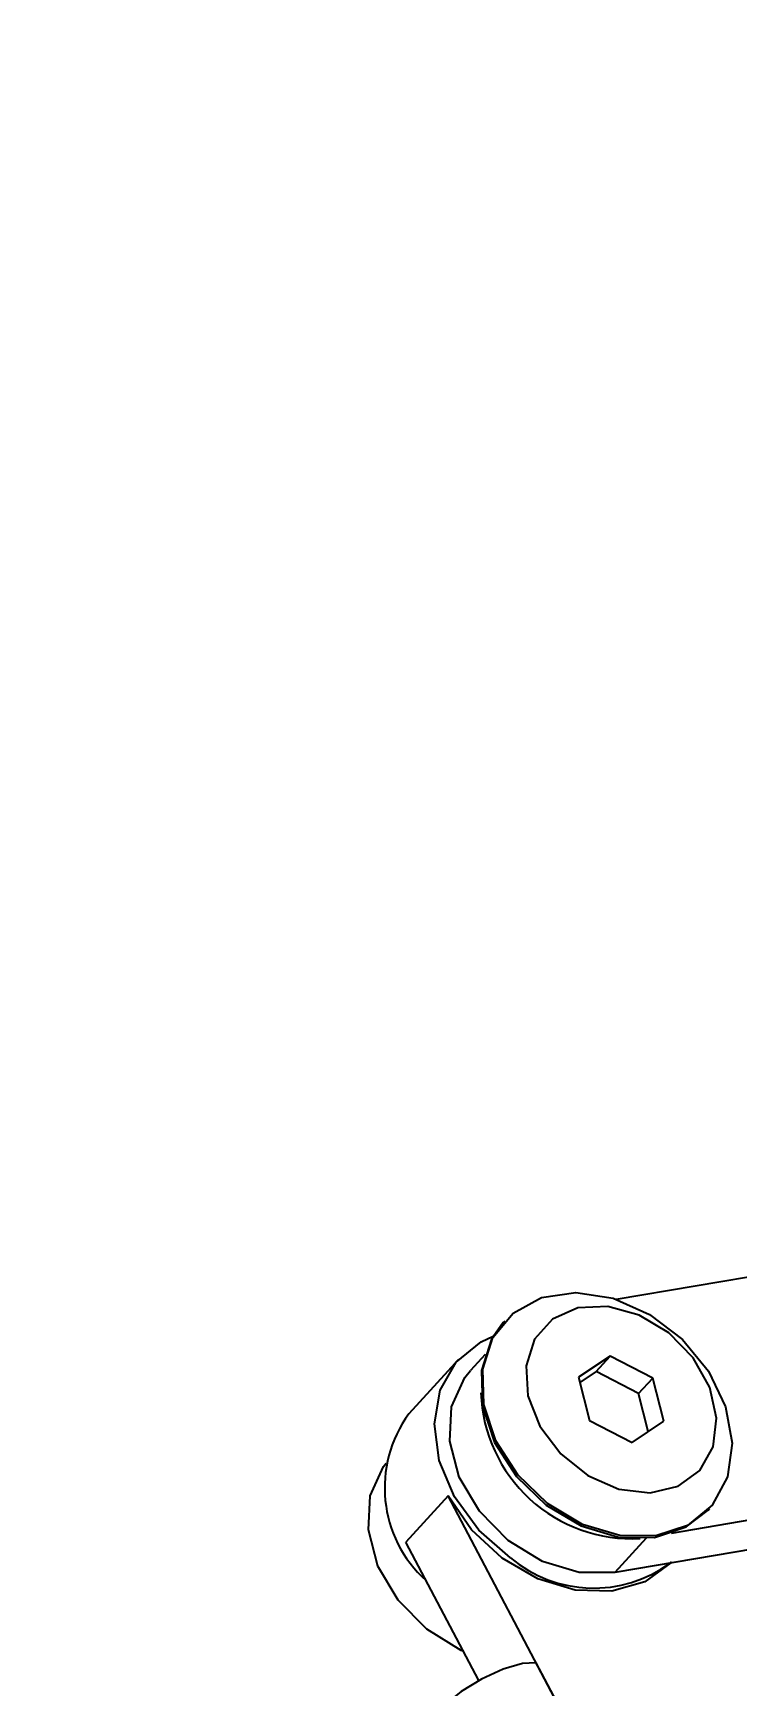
# Model space of a CAD drawing. Header units: millimetres. Extents: x -294 to 2792, y 5 to 1659.
# Drawn here: x 2273.5 to 2295.1, y 853.9 to 904.5 of the extents above; entities that cross this region are included whole.
import ezdxf

# ---------------------------------------------------------------- set-up
doc = ezdxf.new("R2010")
doc.units = ezdxf.units.MM
doc.layers.get('0').update_dxf_attribs({"lineweight": 18})
doc.styles.get("Standard").update_dxf_attribs({"font": 'txt.shx'})
doc.dimstyles.new('ISO-25', dxfattribs={"dimtxt": 2.5, "dimasz": 2.5, "dimexe": 1.25, "dimexo": 0.625, "dimtad": 1, "dimtxsty": 'Standard', "dimcen": 2.5, "dimdle": 5, "dimadec": 0, "dimazin": 0, "dimtfac": 1, "dimtmove": 0, "dimatfit": 3, "dimfxl": 1, "dimarcsym": 0})

# ---------------------------------------------------------------- blocks, each defined once
blk = doc.blocks.new('*X11')
for points in [[(2253.221, 1111.43), (2254.388, 1111.224), (2254.422, 1114.829)], [(2188.224, 742.813), (2189.391, 742.607), (2188.19, 739.208)]]:
    blk.add_hatch(color=0).paths.add_polyline_path(points, flags=0)
at = {"color": 0, "lineweight": -2}
for p, q in [((2368.147, 1094.776), (2253.437, 1115.003)), ((2253.804, 1111.327), (2221.935, 930.584)), ((2188.807, 742.71), (2220.677, 923.453)), ((2301.915, 719.156), (2187.205, 739.382))]:
    blk.add_line(p, q, dxfattribs=at)
at = {"color": 0, "insert": (2221.306, 927.019), "char_height": 3.5, "width": 23.5, "attachment_point": 5}
blk.add_mtext('381,42', dxfattribs=at)

msp = doc.modelspace()

# ---------------------------------------------------------------- linework, layer by layer
at = {"color": 7, "linetype": 'Continuous', "lineweight": 25}
for p, q in [((2291.387, 865.691), (2296.838, 866.618)), ((2287.974, 865.024), (2287.931, 864.977)), ((2286.554, 863.844), (2285.038, 862.187)), ((2287.371, 863.996), (2286.923, 863.506)), ((2291.206, 863.95), (2290.239, 863.301)), ((2290.772, 863.477), (2291.206, 863.95)), ((2292.509, 863.278), (2291.206, 863.95)), ((2290.239, 863.301), (2290.576, 861.978)), ((2290.772, 863.477), (2290.279, 863.145)), ((2292.075, 862.805), (2290.772, 863.477)), ((2292.075, 862.805), (2292.509, 863.278)), ((2292.845, 861.956), (2292.509, 863.278)), ((2292.373, 861.638), (2292.075, 862.805)), ((2290.576, 861.978), (2291.879, 861.306)), ((2291.879, 861.306), (2292.845, 861.956)), ((2286.246, 859.673), (2284.946, 858.253)), ((2291.18, 850.292), (2286.246, 859.673)), ((2299.784, 859.661), (2293.069, 858.519)), ((2294.201, 859.238), (2294.244, 859.285)), ((2287.177, 854.012), (2284.946, 858.253)), ((2292.304, 858.373), (2291.347, 857.327)), ((2297.105, 858.306), (2291.347, 857.327)), ((2288.932, 854.563), (2290.276, 852.008))]:
    msp.add_line(p, q, dxfattribs=at)
for points in [[(2294.798, 860.251), (2294.331, 859.386), (2293.578, 858.766), (2292.605, 858.448), (2291.499, 858.459), (2290.359, 858.798), (2289.285, 859.436), (2288.373, 860.315), (2287.705, 861.358), (2287.339, 862.471), (2287.307, 863.556), (2287.614, 864.517), (2288.231, 865.268), (2289.104, 865.743), (2290.155, 865.898), (2291.291, 865.721), (2292.411, 865.227), (2293.415, 864.46), (2294.214, 863.488), (2294.737, 862.398), (2294.938, 861.286), (2294.798, 860.251)], [(2294.364, 861.173), (2294.466, 862.052), (2294.252, 862.994), (2293.744, 863.896), (2292.998, 864.66), (2292.094, 865.205), (2291.13, 865.47), (2290.21, 865.428), (2289.436, 865.082), (2288.889, 864.47), (2288.63, 863.658), (2288.687, 862.735), (2289.053, 861.801), (2289.689, 860.956), (2290.525, 860.292), (2291.472, 859.881), (2292.427, 859.769), (2293.286, 859.966), (2293.955, 860.451), (2294.364, 861.173)], [(2288.147, 857.777), (2287.183, 858.62), (2286.437, 859.64), (2285.97, 860.755), (2285.819, 861.874), (2285.996, 862.906), (2286.488, 863.768), (2287.253, 864.39), (2287.621, 864.558)], [(2287.931, 864.977), (2287.571, 864.47), (2287.264, 863.509), (2287.295, 862.424), (2287.661, 861.31), (2288.33, 860.268), (2289.242, 859.388), (2290.315, 858.751), (2291.456, 858.411), (2292.562, 858.4), (2293.534, 858.719), (2294.201, 859.238)], [(2291.347, 857.327), (2290.258, 857.324), (2289.132, 857.662), (2288.078, 858.308), (2287.2, 859.198), (2286.584, 860.246), (2286.29, 861.348), (2286.346, 862.397), (2286.748, 863.291), (2286.923, 863.506)], [(2286.704, 854.912), (2286.64, 854.94), (2285.586, 855.586), (2284.708, 856.476), (2284.092, 857.523), (2283.798, 858.626), (2283.855, 859.675), (2284.257, 860.568), (2284.338, 860.675)], [(2293.085, 857.649), (2293.061, 857.623), (2292.261, 857.038), (2291.26, 856.75), (2290.137, 856.78), (2288.984, 857.127), (2287.895, 857.763), (2286.957, 858.635), (2286.246, 859.673)], [(2288.932, 854.563), (2288.514, 854.538), (2287.924, 854.36), (2287.263, 854.058), (2286.642, 853.683), (2286.167, 853.299), (2285.918, 852.971), (2285.908, 852.791)]]:
    msp.add_lwpolyline(points, dxfattribs=at)
for centre, radius, start, end in [((2291.875, 862.992), 4.634, 182.0555, 273.0096), ((2288.128, 859.923), 3.831, 143.7861, 227.9897), ((2290.698, 860.802), 3.957, 229.8627, 306.3497)]:
    msp.add_arc(centre, radius, start, end, dxfattribs=at)

# ---------------------------------------------------------------- dimensions: what is measured, and where the dimension line sits
at = {"color": 1}
dim = msp.add_linear_dim(base=(2254.422, 1114.829), p1=(2302.899, 718.982), p2=(2369.131, 1094.603), angle=80, dimstyle='ISO-25', override={"dimtxt": 3.5, "dimasz": 3.556, "dimexe": 1, "dimexo": 1, "dimgap": 1.524, "dimtih": 1, "dimtoh": 1, "dimzin": 0, "dimsah": 1, "dimdle": 7.112, "dimadec": 2, "dimtolj": 1, "dimtzin": 0}, dxfattribs=at)
dim.commit()
dim.dimension.update_dxf_attribs({"geometry": '*X11', "text_midpoint": (2221.306, 927.019)})

doc.saveas('drawing.dxf')
